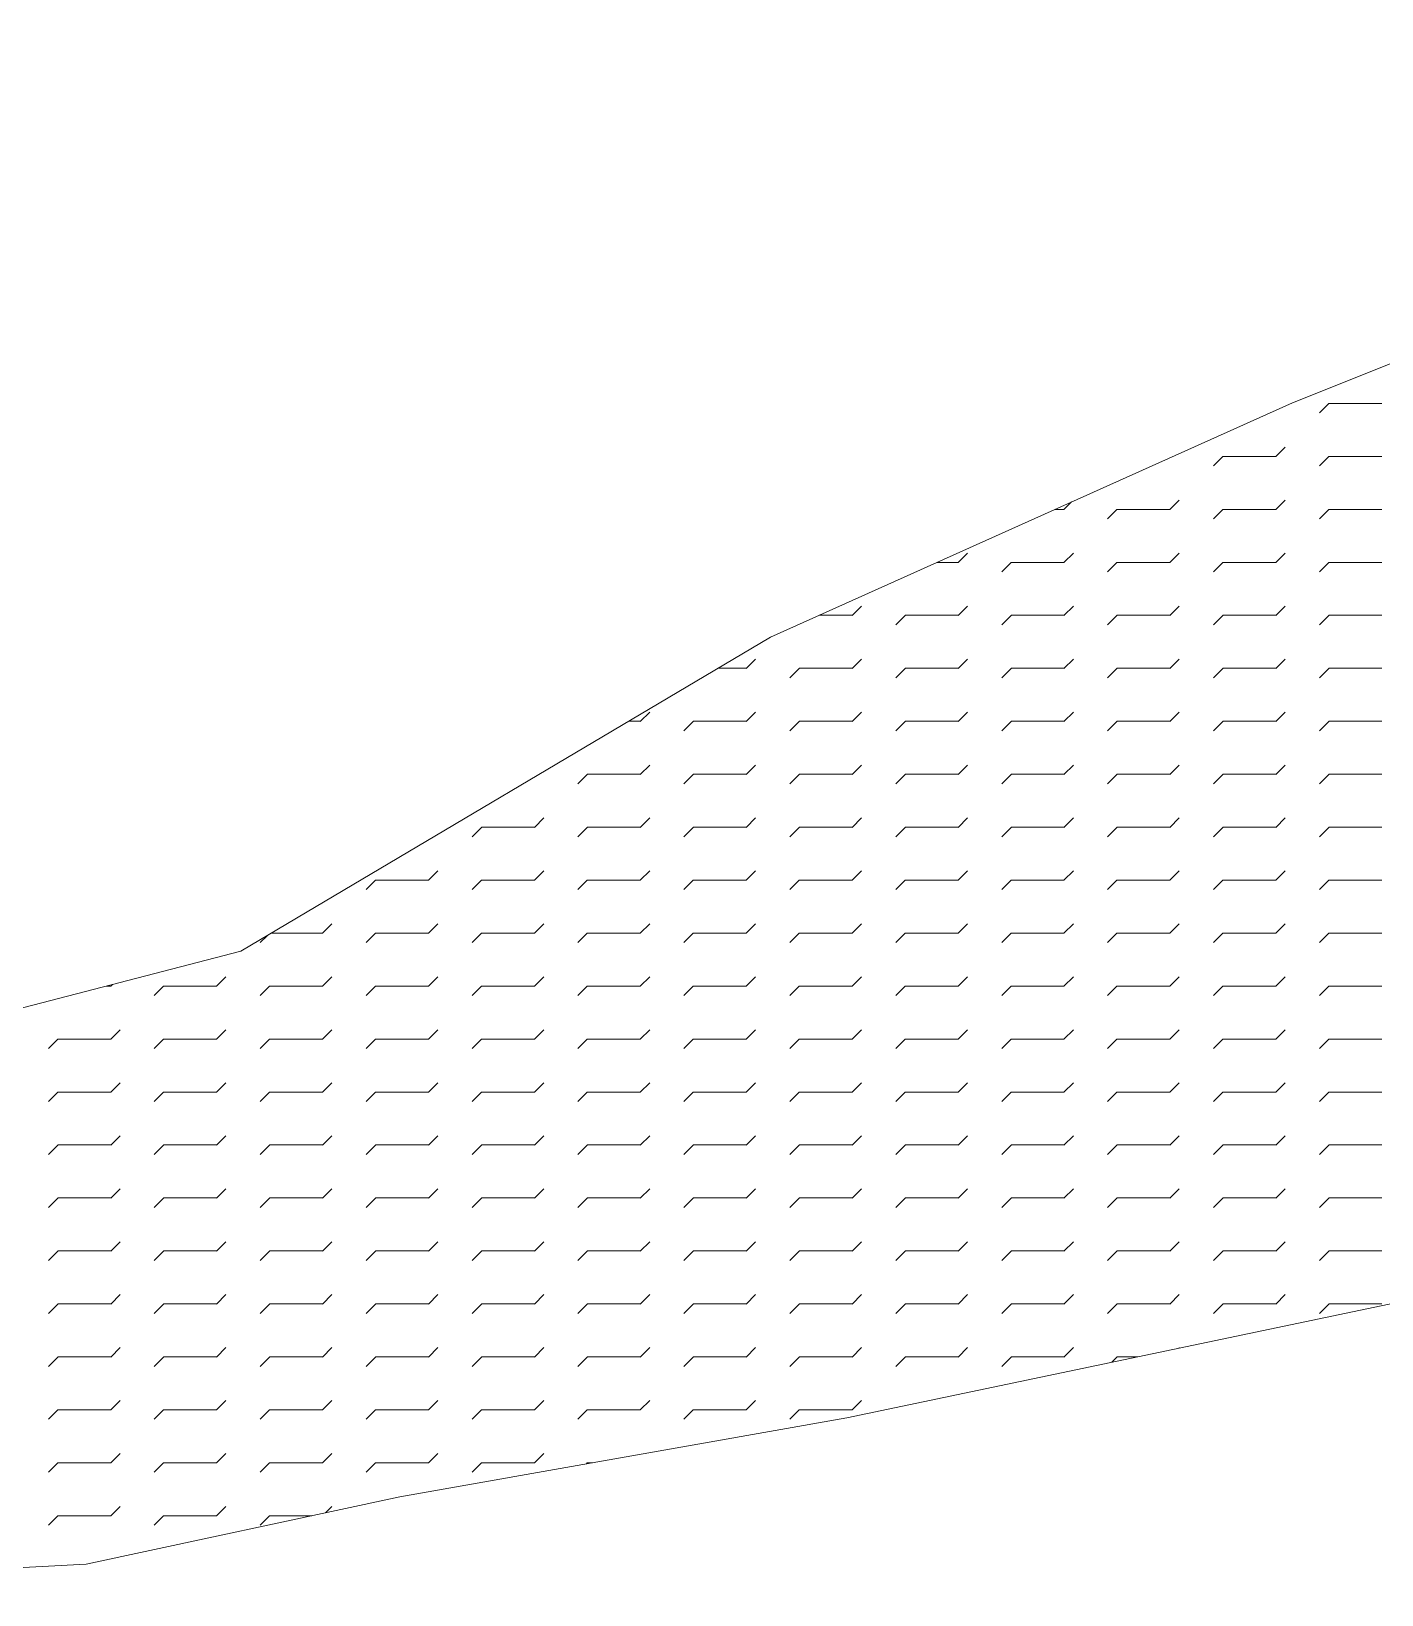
# Model space of a CAD drawing. Header units: millimetres. Extents: x 234136 to 237571, y 2625383 to 2628766.
# Drawn here: x 237235.37 to 237267.75, y 2628539.97 to 2628577.45 of the extents above; entities that cross this region are included whole.
import ezdxf

# ---------------------------------------------------------------- set-up
doc = ezdxf.new("R2010")
doc.units = ezdxf.units.MM
doc.layers.add('Pond', color=140, linetype='Continuous', lineweight=13)

msp = doc.modelspace()

# ---------------------------------------------------------------- linework, layer by layer
at = {"layer": 'Pond'}
for p, q in [((237265.612, 2628568.548), (237287.854, 2628577.455)), ((237253.093, 2628562.925), (237265.612, 2628568.548)), ((237266.256, 2628568.302), (237266.48, 2628568.526)), ((237266.48, 2628568.53), (237267.75, 2628568.53)), ((237265.21, 2628567.256), (237265.435, 2628567.481)), ((237263.716, 2628567.032), (237263.94, 2628567.256)), ((237263.94, 2628567.26), (237265.21, 2628567.26)), ((237266.256, 2628567.032), (237266.48, 2628567.256)), ((237266.48, 2628567.26), (237267.75, 2628567.26)), ((237259.916, 2628565.99), (237260.13, 2628565.99)), ((237260.13, 2628565.986), (237260.312, 2628566.168)), ((237261.176, 2628565.762), (237261.4, 2628565.986)), ((237261.4, 2628565.99), (237262.67, 2628565.99)), ((237262.67, 2628565.986), (237262.895, 2628566.211)), ((237263.716, 2628565.762), (237263.94, 2628565.986)), ((237263.94, 2628565.99), (237265.21, 2628565.99)), ((237265.21, 2628565.986), (237265.435, 2628566.211)), ((237266.256, 2628565.762), (237266.48, 2628565.986)), ((237266.48, 2628565.99), (237267.75, 2628565.99)), ((237257.59, 2628564.716), (237257.815, 2628564.941)), ((237260.13, 2628564.716), (237260.355, 2628564.941)), ((237262.67, 2628564.716), (237262.895, 2628564.941)), ((237265.21, 2628564.716), (237265.435, 2628564.941)), ((237257.088, 2628564.72), (237257.59, 2628564.72)), ((237258.636, 2628564.492), (237258.86, 2628564.716)), ((237258.86, 2628564.72), (237260.13, 2628564.72)), ((237261.176, 2628564.492), (237261.4, 2628564.716)), ((237261.4, 2628564.72), (237262.67, 2628564.72)), ((237263.716, 2628564.492), (237263.94, 2628564.716)), ((237263.94, 2628564.72), (237265.21, 2628564.72)), ((237266.256, 2628564.492), (237266.48, 2628564.716)), ((237266.48, 2628564.72), (237267.75, 2628564.72)), ((237255.05, 2628563.446), (237255.275, 2628563.671)), ((237257.59, 2628563.446), (237257.815, 2628563.671)), ((237260.13, 2628563.446), (237260.355, 2628563.671)), ((237262.67, 2628563.446), (237262.895, 2628563.671)), ((237265.21, 2628563.446), (237265.435, 2628563.671)), ((237254.261, 2628563.45), (237255.05, 2628563.45)), ((237256.096, 2628563.222), (237256.32, 2628563.446)), ((237256.32, 2628563.45), (237257.59, 2628563.45)), ((237258.636, 2628563.222), (237258.86, 2628563.446)), ((237258.86, 2628563.45), (237260.13, 2628563.45)), ((237261.176, 2628563.222), (237261.4, 2628563.446)), ((237261.4, 2628563.45), (237262.67, 2628563.45)), ((237263.716, 2628563.222), (237263.94, 2628563.446)), ((237263.94, 2628563.45), (237265.21, 2628563.45)), ((237266.256, 2628563.222), (237266.48, 2628563.446)), ((237266.48, 2628563.45), (237267.75, 2628563.45)), ((237240.392, 2628555.398), (237253.093, 2628562.925)), ((237251.835, 2628562.18), (237252.51, 2628562.18)), ((237252.51, 2628562.176), (237252.735, 2628562.401)), ((237253.556, 2628561.952), (237253.78, 2628562.176)), ((237253.78, 2628562.18), (237255.05, 2628562.18)), ((237255.05, 2628562.176), (237255.275, 2628562.401)), ((237256.096, 2628561.952), (237256.32, 2628562.176)), ((237256.32, 2628562.18), (237257.59, 2628562.18)), ((237257.59, 2628562.176), (237257.815, 2628562.401)), ((237258.636, 2628561.952), (237258.86, 2628562.176)), ((237258.86, 2628562.18), (237260.13, 2628562.18)), ((237260.13, 2628562.176), (237260.355, 2628562.401)), ((237261.176, 2628561.952), (237261.4, 2628562.176)), ((237261.4, 2628562.18), (237262.67, 2628562.18)), ((237262.67, 2628562.176), (237262.895, 2628562.401)), ((237263.716, 2628561.952), (237263.94, 2628562.176)), ((237263.94, 2628562.18), (237265.21, 2628562.18)), ((237265.21, 2628562.176), (237265.435, 2628562.401)), ((237266.256, 2628561.952), (237266.48, 2628562.176)), ((237266.48, 2628562.18), (237267.75, 2628562.18)), ((237249.97, 2628560.906), (237250.195, 2628561.131)), ((237252.51, 2628560.906), (237252.735, 2628561.131)), ((237255.05, 2628560.906), (237255.275, 2628561.131)), ((237257.59, 2628560.906), (237257.815, 2628561.131)), ((237260.13, 2628560.906), (237260.355, 2628561.131)), ((237262.67, 2628560.906), (237262.895, 2628561.131)), ((237265.21, 2628560.906), (237265.435, 2628561.131)), ((237249.692, 2628560.91), (237249.97, 2628560.91)), ((237251.016, 2628560.682), (237251.24, 2628560.906)), ((237251.24, 2628560.91), (237252.51, 2628560.91)), ((237253.556, 2628560.682), (237253.78, 2628560.906)), ((237253.78, 2628560.91), (237255.05, 2628560.91)), ((237256.096, 2628560.682), (237256.32, 2628560.906)), ((237256.32, 2628560.91), (237257.59, 2628560.91)), ((237258.636, 2628560.682), (237258.86, 2628560.906)), ((237258.86, 2628560.91), (237260.13, 2628560.91)), ((237261.176, 2628560.682), (237261.4, 2628560.906)), ((237261.4, 2628560.91), (237262.67, 2628560.91)), ((237263.716, 2628560.682), (237263.94, 2628560.906)), ((237263.94, 2628560.91), (237265.21, 2628560.91)), ((237266.256, 2628560.682), (237266.48, 2628560.906)), ((237266.48, 2628560.91), (237267.75, 2628560.91)), ((237249.97, 2628559.636), (237250.195, 2628559.861)), ((237252.51, 2628559.636), (237252.735, 2628559.861)), ((237255.05, 2628559.636), (237255.275, 2628559.861)), ((237257.59, 2628559.636), (237257.815, 2628559.861)), ((237260.13, 2628559.636), (237260.355, 2628559.861)), ((237262.67, 2628559.636), (237262.895, 2628559.861)), ((237265.21, 2628559.636), (237265.435, 2628559.861)), ((237248.476, 2628559.412), (237248.7, 2628559.636)), ((237248.7, 2628559.64), (237249.97, 2628559.64)), ((237251.016, 2628559.412), (237251.24, 2628559.636)), ((237251.24, 2628559.64), (237252.51, 2628559.64)), ((237253.556, 2628559.412), (237253.78, 2628559.636)), ((237253.78, 2628559.64), (237255.05, 2628559.64)), ((237256.096, 2628559.412), (237256.32, 2628559.636)), ((237256.32, 2628559.64), (237257.59, 2628559.64)), ((237258.636, 2628559.412), (237258.86, 2628559.636)), ((237258.86, 2628559.64), (237260.13, 2628559.64)), ((237261.176, 2628559.412), (237261.4, 2628559.636)), ((237261.4, 2628559.64), (237262.67, 2628559.64)), ((237263.716, 2628559.412), (237263.94, 2628559.636)), ((237263.94, 2628559.64), (237265.21, 2628559.64)), ((237266.256, 2628559.412), (237266.48, 2628559.636)), ((237266.48, 2628559.64), (237267.75, 2628559.64)), ((237245.936, 2628558.142), (237246.16, 2628558.366)), ((237246.16, 2628558.37), (237247.43, 2628558.37)), ((237247.43, 2628558.366), (237247.655, 2628558.591)), ((237248.476, 2628558.142), (237248.7, 2628558.366)), ((237248.7, 2628558.37), (237249.97, 2628558.37)), ((237249.97, 2628558.366), (237250.195, 2628558.591)), ((237251.016, 2628558.142), (237251.24, 2628558.366)), ((237251.24, 2628558.37), (237252.51, 2628558.37)), ((237252.51, 2628558.366), (237252.735, 2628558.591)), ((237253.556, 2628558.142), (237253.78, 2628558.366)), ((237253.78, 2628558.37), (237255.05, 2628558.37)), ((237255.05, 2628558.366), (237255.275, 2628558.591)), ((237256.096, 2628558.142), (237256.32, 2628558.366)), ((237256.32, 2628558.37), (237257.59, 2628558.37)), ((237257.59, 2628558.366), (237257.815, 2628558.591)), ((237258.636, 2628558.142), (237258.86, 2628558.366)), ((237258.86, 2628558.37), (237260.13, 2628558.37)), ((237260.13, 2628558.366), (237260.355, 2628558.591)), ((237261.176, 2628558.142), (237261.4, 2628558.366)), ((237261.4, 2628558.37), (237262.67, 2628558.37)), ((237262.67, 2628558.366), (237262.895, 2628558.591)), ((237263.716, 2628558.142), (237263.94, 2628558.366)), ((237263.94, 2628558.37), (237265.21, 2628558.37)), ((237265.21, 2628558.366), (237265.435, 2628558.591)), ((237266.256, 2628558.142), (237266.48, 2628558.366)), ((237266.48, 2628558.37), (237267.75, 2628558.37)), ((237244.89, 2628557.096), (237245.115, 2628557.321)), ((237247.43, 2628557.096), (237247.655, 2628557.321)), ((237249.97, 2628557.096), (237250.195, 2628557.321)), ((237252.51, 2628557.096), (237252.735, 2628557.321)), ((237255.05, 2628557.096), (237255.275, 2628557.321)), ((237257.59, 2628557.096), (237257.815, 2628557.321)), ((237260.13, 2628557.096), (237260.355, 2628557.321)), ((237262.67, 2628557.096), (237262.895, 2628557.321)), ((237265.21, 2628557.096), (237265.435, 2628557.321)), ((237243.396, 2628556.872), (237243.62, 2628557.096)), ((237243.62, 2628557.1), (237244.89, 2628557.1)), ((237245.936, 2628556.872), (237246.16, 2628557.096)), ((237246.16, 2628557.1), (237247.43, 2628557.1)), ((237248.476, 2628556.872), (237248.7, 2628557.096)), ((237248.7, 2628557.1), (237249.97, 2628557.1)), ((237251.016, 2628556.872), (237251.24, 2628557.096)), ((237251.24, 2628557.1), (237252.51, 2628557.1)), ((237253.556, 2628556.872), (237253.78, 2628557.096)), ((237253.78, 2628557.1), (237255.05, 2628557.1)), ((237256.096, 2628556.872), (237256.32, 2628557.096)), ((237256.32, 2628557.1), (237257.59, 2628557.1)), ((237258.636, 2628556.872), (237258.86, 2628557.096)), ((237258.86, 2628557.1), (237260.13, 2628557.1)), ((237261.176, 2628556.872), (237261.4, 2628557.096)), ((237261.4, 2628557.1), (237262.67, 2628557.1)), ((237263.716, 2628556.872), (237263.94, 2628557.096)), ((237263.94, 2628557.1), (237265.21, 2628557.1)), ((237266.256, 2628556.872), (237266.48, 2628557.096)), ((237266.48, 2628557.1), (237267.75, 2628557.1)), ((237240.856, 2628555.602), (237241.029, 2628555.775)), ((237241.121, 2628555.83), (237242.35, 2628555.83)), ((237242.35, 2628555.826), (237242.575, 2628556.051)), ((237243.396, 2628555.602), (237243.62, 2628555.826)), ((237243.62, 2628555.83), (237244.89, 2628555.83)), ((237244.89, 2628555.826), (237245.115, 2628556.051)), ((237245.936, 2628555.602), (237246.16, 2628555.826)), ((237246.16, 2628555.83), (237247.43, 2628555.83)), ((237247.43, 2628555.826), (237247.655, 2628556.051)), ((237248.476, 2628555.602), (237248.7, 2628555.826)), ((237248.7, 2628555.83), (237249.97, 2628555.83)), ((237249.97, 2628555.826), (237250.195, 2628556.051)), ((237251.016, 2628555.602), (237251.24, 2628555.826)), ((237251.24, 2628555.83), (237252.51, 2628555.83)), ((237252.51, 2628555.826), (237252.735, 2628556.051)), ((237253.556, 2628555.602), (237253.78, 2628555.826)), ((237253.78, 2628555.83), (237255.05, 2628555.83)), ((237255.05, 2628555.826), (237255.275, 2628556.051)), ((237256.096, 2628555.602), (237256.32, 2628555.826)), ((237256.32, 2628555.83), (237257.59, 2628555.83)), ((237257.59, 2628555.826), (237257.815, 2628556.051)), ((237258.636, 2628555.602), (237258.86, 2628555.826)), ((237258.86, 2628555.83), (237260.13, 2628555.83)), ((237260.13, 2628555.826), (237260.355, 2628556.051)), ((237261.176, 2628555.602), (237261.4, 2628555.826)), ((237261.4, 2628555.83), (237262.67, 2628555.83)), ((237262.67, 2628555.826), (237262.895, 2628556.051)), ((237263.716, 2628555.602), (237263.94, 2628555.826)), ((237263.94, 2628555.83), (237265.21, 2628555.83)), ((237265.21, 2628555.826), (237265.435, 2628556.051)), ((237266.256, 2628555.602), (237266.48, 2628555.826)), ((237266.48, 2628555.83), (237267.75, 2628555.83)), ((237221.218, 2628550.414), (237240.392, 2628555.398)), ((237239.81, 2628554.556), (237240.035, 2628554.781)), ((237242.35, 2628554.556), (237242.575, 2628554.781)), ((237244.89, 2628554.556), (237245.115, 2628554.781)), ((237247.43, 2628554.556), (237247.655, 2628554.781)), ((237249.97, 2628554.556), (237250.195, 2628554.781)), ((237252.51, 2628554.556), (237252.735, 2628554.781)), ((237255.05, 2628554.556), (237255.275, 2628554.781)), ((237257.59, 2628554.556), (237257.815, 2628554.781)), ((237260.13, 2628554.556), (237260.355, 2628554.781)), ((237262.67, 2628554.556), (237262.895, 2628554.781)), ((237265.21, 2628554.556), (237265.435, 2628554.781)), ((237237.169, 2628554.56), (237237.27, 2628554.56)), ((237237.27, 2628554.556), (237237.311, 2628554.597)), ((237238.316, 2628554.332), (237238.54, 2628554.556)), ((237238.54, 2628554.56), (237239.81, 2628554.56)), ((237240.856, 2628554.332), (237241.08, 2628554.556)), ((237241.08, 2628554.56), (237242.35, 2628554.56)), ((237243.396, 2628554.332), (237243.62, 2628554.556)), ((237243.62, 2628554.56), (237244.89, 2628554.56)), ((237245.936, 2628554.332), (237246.16, 2628554.556)), ((237246.16, 2628554.56), (237247.43, 2628554.56)), ((237248.476, 2628554.332), (237248.7, 2628554.556)), ((237248.7, 2628554.56), (237249.97, 2628554.56)), ((237251.016, 2628554.332), (237251.24, 2628554.556)), ((237251.24, 2628554.56), (237252.51, 2628554.56)), ((237253.556, 2628554.332), (237253.78, 2628554.556)), ((237253.78, 2628554.56), (237255.05, 2628554.56)), ((237256.096, 2628554.332), (237256.32, 2628554.556)), ((237256.32, 2628554.56), (237257.59, 2628554.56)), ((237258.636, 2628554.332), (237258.86, 2628554.556)), ((237258.86, 2628554.56), (237260.13, 2628554.56)), ((237261.176, 2628554.332), (237261.4, 2628554.556)), ((237261.4, 2628554.56), (237262.67, 2628554.56)), ((237263.716, 2628554.332), (237263.94, 2628554.556)), ((237263.94, 2628554.56), (237265.21, 2628554.56)), ((237266.256, 2628554.332), (237266.48, 2628554.556)), ((237266.48, 2628554.56), (237267.75, 2628554.56)), ((237237.27, 2628553.286), (237237.495, 2628553.511)), ((237239.81, 2628553.286), (237240.035, 2628553.511)), ((237242.35, 2628553.286), (237242.575, 2628553.511)), ((237244.89, 2628553.286), (237245.115, 2628553.511)), ((237247.43, 2628553.286), (237247.655, 2628553.511)), ((237249.97, 2628553.286), (237250.195, 2628553.511)), ((237252.51, 2628553.286), (237252.735, 2628553.511)), ((237255.05, 2628553.286), (237255.275, 2628553.511)), ((237257.59, 2628553.286), (237257.815, 2628553.511)), ((237260.13, 2628553.286), (237260.355, 2628553.511)), ((237262.67, 2628553.286), (237262.895, 2628553.511)), ((237265.21, 2628553.286), (237265.435, 2628553.511)), ((237235.776, 2628553.062), (237236, 2628553.286)), ((237236, 2628553.29), (237237.27, 2628553.29)), ((237238.316, 2628553.062), (237238.54, 2628553.286)), ((237238.54, 2628553.29), (237239.81, 2628553.29)), ((237240.856, 2628553.062), (237241.08, 2628553.286)), ((237241.08, 2628553.29), (237242.35, 2628553.29)), ((237243.396, 2628553.062), (237243.62, 2628553.286)), ((237243.62, 2628553.29), (237244.89, 2628553.29)), ((237245.936, 2628553.062), (237246.16, 2628553.286)), ((237246.16, 2628553.29), (237247.43, 2628553.29)), ((237248.476, 2628553.062), (237248.7, 2628553.286)), ((237248.7, 2628553.29), (237249.97, 2628553.29)), ((237251.016, 2628553.062), (237251.24, 2628553.286)), ((237251.24, 2628553.29), (237252.51, 2628553.29)), ((237253.556, 2628553.062), (237253.78, 2628553.286)), ((237253.78, 2628553.29), (237255.05, 2628553.29)), ((237256.096, 2628553.062), (237256.32, 2628553.286)), ((237256.32, 2628553.29), (237257.59, 2628553.29)), ((237258.636, 2628553.062), (237258.86, 2628553.286)), ((237258.86, 2628553.29), (237260.13, 2628553.29)), ((237261.176, 2628553.062), (237261.4, 2628553.286)), ((237261.4, 2628553.29), (237262.67, 2628553.29)), ((237263.716, 2628553.062), (237263.94, 2628553.286)), ((237263.94, 2628553.29), (237265.21, 2628553.29)), ((237266.256, 2628553.062), (237266.48, 2628553.286)), ((237266.48, 2628553.29), (237267.75, 2628553.29)), ((237235.776, 2628551.792), (237236, 2628552.016)), ((237236, 2628552.02), (237237.27, 2628552.02)), ((237237.27, 2628552.016), (237237.495, 2628552.241)), ((237238.316, 2628551.792), (237238.54, 2628552.016)), ((237238.54, 2628552.02), (237239.81, 2628552.02)), ((237239.81, 2628552.016), (237240.035, 2628552.241)), ((237240.856, 2628551.792), (237241.08, 2628552.016)), ((237241.08, 2628552.02), (237242.35, 2628552.02)), ((237242.35, 2628552.016), (237242.575, 2628552.241)), ((237243.396, 2628551.792), (237243.62, 2628552.016)), ((237243.62, 2628552.02), (237244.89, 2628552.02)), ((237244.89, 2628552.016), (237245.115, 2628552.241)), ((237245.936, 2628551.792), (237246.16, 2628552.016)), ((237246.16, 2628552.02), (237247.43, 2628552.02)), ((237247.43, 2628552.016), (237247.655, 2628552.241)), ((237248.476, 2628551.792), (237248.7, 2628552.016)), ((237248.7, 2628552.02), (237249.97, 2628552.02)), ((237249.97, 2628552.016), (237250.195, 2628552.241)), ((237251.016, 2628551.792), (237251.24, 2628552.016)), ((237251.24, 2628552.02), (237252.51, 2628552.02)), ((237252.51, 2628552.016), (237252.735, 2628552.241)), ((237253.556, 2628551.792), (237253.78, 2628552.016)), ((237253.78, 2628552.02), (237255.05, 2628552.02)), ((237255.05, 2628552.016), (237255.275, 2628552.241)), ((237256.096, 2628551.792), (237256.32, 2628552.016)), ((237256.32, 2628552.02), (237257.59, 2628552.02)), ((237257.59, 2628552.016), (237257.815, 2628552.241)), ((237258.636, 2628551.792), (237258.86, 2628552.016)), ((237258.86, 2628552.02), (237260.13, 2628552.02)), ((237260.13, 2628552.016), (237260.355, 2628552.241)), ((237261.176, 2628551.792), (237261.4, 2628552.016)), ((237261.4, 2628552.02), (237262.67, 2628552.02)), ((237262.67, 2628552.016), (237262.895, 2628552.241)), ((237263.716, 2628551.792), (237263.94, 2628552.016)), ((237263.94, 2628552.02), (237265.21, 2628552.02)), ((237265.21, 2628552.016), (237265.435, 2628552.241)), ((237266.256, 2628551.792), (237266.48, 2628552.016)), ((237266.48, 2628552.02), (237267.75, 2628552.02)), ((237237.27, 2628550.746), (237237.495, 2628550.971)), ((237239.81, 2628550.746), (237240.035, 2628550.971)), ((237242.35, 2628550.746), (237242.575, 2628550.971)), ((237244.89, 2628550.746), (237245.115, 2628550.971)), ((237247.43, 2628550.746), (237247.655, 2628550.971)), ((237249.97, 2628550.746), (237250.195, 2628550.971)), ((237252.51, 2628550.746), (237252.735, 2628550.971)), ((237255.05, 2628550.746), (237255.275, 2628550.971)), ((237257.59, 2628550.746), (237257.815, 2628550.971)), ((237260.13, 2628550.746), (237260.355, 2628550.971)), ((237262.67, 2628550.746), (237262.895, 2628550.971)), ((237265.21, 2628550.746), (237265.435, 2628550.971)), ((237235.776, 2628550.522), (237236, 2628550.746)), ((237236, 2628550.75), (237237.27, 2628550.75)), ((237238.316, 2628550.522), (237238.54, 2628550.746)), ((237238.54, 2628550.75), (237239.81, 2628550.75)), ((237240.856, 2628550.522), (237241.08, 2628550.746)), ((237241.08, 2628550.75), (237242.35, 2628550.75)), ((237243.396, 2628550.522), (237243.62, 2628550.746)), ((237243.62, 2628550.75), (237244.89, 2628550.75)), ((237245.936, 2628550.522), (237246.16, 2628550.746)), ((237246.16, 2628550.75), (237247.43, 2628550.75)), ((237248.476, 2628550.522), (237248.7, 2628550.746)), ((237248.7, 2628550.75), (237249.97, 2628550.75)), ((237251.016, 2628550.522), (237251.24, 2628550.746)), ((237251.24, 2628550.75), (237252.51, 2628550.75)), ((237253.556, 2628550.522), (237253.78, 2628550.746)), ((237253.78, 2628550.75), (237255.05, 2628550.75)), ((237256.096, 2628550.522), (237256.32, 2628550.746)), ((237256.32, 2628550.75), (237257.59, 2628550.75)), ((237258.636, 2628550.522), (237258.86, 2628550.746)), ((237258.86, 2628550.75), (237260.13, 2628550.75)), ((237261.176, 2628550.522), (237261.4, 2628550.746)), ((237261.4, 2628550.75), (237262.67, 2628550.75)), ((237263.716, 2628550.522), (237263.94, 2628550.746)), ((237263.94, 2628550.75), (237265.21, 2628550.75)), ((237266.256, 2628550.522), (237266.48, 2628550.746)), ((237266.48, 2628550.75), (237267.75, 2628550.75)), ((237235.776, 2628549.252), (237236, 2628549.476)), ((237236, 2628549.48), (237237.27, 2628549.48)), ((237237.27, 2628549.476), (237237.495, 2628549.701)), ((237238.316, 2628549.252), (237238.54, 2628549.476)), ((237238.54, 2628549.48), (237239.81, 2628549.48)), ((237239.81, 2628549.476), (237240.035, 2628549.701)), ((237240.856, 2628549.252), (237241.08, 2628549.476)), ((237241.08, 2628549.48), (237242.35, 2628549.48)), ((237242.35, 2628549.476), (237242.575, 2628549.701)), ((237243.396, 2628549.252), (237243.62, 2628549.476)), ((237243.62, 2628549.48), (237244.89, 2628549.48)), ((237244.89, 2628549.476), (237245.115, 2628549.701)), ((237245.936, 2628549.252), (237246.16, 2628549.476)), ((237246.16, 2628549.48), (237247.43, 2628549.48)), ((237247.43, 2628549.476), (237247.655, 2628549.701)), ((237248.476, 2628549.252), (237248.7, 2628549.476)), ((237248.7, 2628549.48), (237249.97, 2628549.48)), ((237249.97, 2628549.476), (237250.195, 2628549.701)), ((237251.016, 2628549.252), (237251.24, 2628549.476)), ((237251.24, 2628549.48), (237252.51, 2628549.48)), ((237252.51, 2628549.476), (237252.735, 2628549.701)), ((237253.556, 2628549.252), (237253.78, 2628549.476)), ((237253.78, 2628549.48), (237255.05, 2628549.48)), ((237255.05, 2628549.476), (237255.275, 2628549.701)), ((237256.096, 2628549.252), (237256.32, 2628549.476)), ((237256.32, 2628549.48), (237257.59, 2628549.48)), ((237257.59, 2628549.476), (237257.815, 2628549.701)), ((237258.636, 2628549.252), (237258.86, 2628549.476)), ((237258.86, 2628549.48), (237260.13, 2628549.48)), ((237260.13, 2628549.476), (237260.355, 2628549.701)), ((237261.176, 2628549.252), (237261.4, 2628549.476)), ((237261.4, 2628549.48), (237262.67, 2628549.48)), ((237262.67, 2628549.476), (237262.895, 2628549.701)), ((237263.716, 2628549.252), (237263.94, 2628549.476)), ((237263.94, 2628549.48), (237265.21, 2628549.48)), ((237265.21, 2628549.476), (237265.435, 2628549.701)), ((237266.256, 2628549.252), (237266.48, 2628549.476)), ((237266.48, 2628549.48), (237267.75, 2628549.48)), ((237237.27, 2628548.206), (237237.495, 2628548.431)), ((237239.81, 2628548.206), (237240.035, 2628548.431)), ((237242.35, 2628548.206), (237242.575, 2628548.431)), ((237244.89, 2628548.206), (237245.115, 2628548.431)), ((237247.43, 2628548.206), (237247.655, 2628548.431)), ((237249.97, 2628548.206), (237250.195, 2628548.431)), ((237252.51, 2628548.206), (237252.735, 2628548.431)), ((237255.05, 2628548.206), (237255.275, 2628548.431)), ((237257.59, 2628548.206), (237257.815, 2628548.431)), ((237260.13, 2628548.206), (237260.355, 2628548.431)), ((237262.67, 2628548.206), (237262.895, 2628548.431)), ((237265.21, 2628548.206), (237265.435, 2628548.431)), ((237235.776, 2628547.982), (237236, 2628548.206)), ((237236, 2628548.21), (237237.27, 2628548.21)), ((237238.316, 2628547.982), (237238.54, 2628548.206)), ((237238.54, 2628548.21), (237239.81, 2628548.21)), ((237240.856, 2628547.982), (237241.08, 2628548.206)), ((237241.08, 2628548.21), (237242.35, 2628548.21)), ((237243.396, 2628547.982), (237243.62, 2628548.206)), ((237243.62, 2628548.21), (237244.89, 2628548.21)), ((237245.936, 2628547.982), (237246.16, 2628548.206)), ((237246.16, 2628548.21), (237247.43, 2628548.21)), ((237248.476, 2628547.982), (237248.7, 2628548.206)), ((237248.7, 2628548.21), (237249.97, 2628548.21)), ((237251.016, 2628547.982), (237251.24, 2628548.206)), ((237251.24, 2628548.21), (237252.51, 2628548.21)), ((237253.556, 2628547.982), (237253.78, 2628548.206)), ((237253.78, 2628548.21), (237255.05, 2628548.21)), ((237256.096, 2628547.982), (237256.32, 2628548.206)), ((237256.32, 2628548.21), (237257.59, 2628548.21)), ((237258.636, 2628547.982), (237258.86, 2628548.206)), ((237258.86, 2628548.21), (237260.13, 2628548.21)), ((237261.176, 2628547.982), (237261.4, 2628548.206)), ((237261.4, 2628548.21), (237262.67, 2628548.21)), ((237263.716, 2628547.982), (237263.94, 2628548.206)), ((237263.94, 2628548.21), (237265.21, 2628548.21)), ((237266.256, 2628547.982), (237266.48, 2628548.206)), ((237266.48, 2628548.21), (237267.75, 2628548.21)), ((237237.27, 2628546.936), (237237.495, 2628547.161)), ((237239.81, 2628546.936), (237240.035, 2628547.161)), ((237242.35, 2628546.936), (237242.575, 2628547.161)), ((237244.89, 2628546.936), (237245.115, 2628547.161)), ((237247.43, 2628546.936), (237247.655, 2628547.161)), ((237249.97, 2628546.936), (237250.195, 2628547.161)), ((237252.51, 2628546.936), (237252.735, 2628547.161)), ((237255.05, 2628546.936), (237255.275, 2628547.161)), ((237257.59, 2628546.936), (237257.815, 2628547.161)), ((237260.13, 2628546.936), (237260.355, 2628547.161)), ((237262.67, 2628546.936), (237262.895, 2628547.161)), ((237265.21, 2628546.936), (237265.435, 2628547.161)), ((237235.776, 2628546.712), (237236, 2628546.936)), ((237236, 2628546.94), (237237.27, 2628546.94)), ((237238.316, 2628546.712), (237238.54, 2628546.936)), ((237238.54, 2628546.94), (237239.81, 2628546.94)), ((237240.856, 2628546.712), (237241.08, 2628546.936)), ((237241.08, 2628546.94), (237242.35, 2628546.94)), ((237243.396, 2628546.712), (237243.62, 2628546.936)), ((237243.62, 2628546.94), (237244.89, 2628546.94)), ((237245.936, 2628546.712), (237246.16, 2628546.936)), ((237246.16, 2628546.94), (237247.43, 2628546.94)), ((237248.476, 2628546.712), (237248.7, 2628546.936)), ((237248.7, 2628546.94), (237249.97, 2628546.94)), ((237251.016, 2628546.712), (237251.24, 2628546.936)), ((237251.24, 2628546.94), (237252.51, 2628546.94)), ((237253.556, 2628546.712), (237253.78, 2628546.936)), ((237253.78, 2628546.94), (237255.05, 2628546.94)), ((237268.236, 2628546.999), (237254.92, 2628544.208)), ((237256.096, 2628546.712), (237256.32, 2628546.936)), ((237256.32, 2628546.94), (237257.59, 2628546.94)), ((237258.636, 2628546.712), (237258.86, 2628546.936)), ((237258.86, 2628546.94), (237260.13, 2628546.94)), ((237261.176, 2628546.712), (237261.4, 2628546.936)), ((237261.4, 2628546.94), (237262.67, 2628546.94)), ((237263.716, 2628546.712), (237263.94, 2628546.936)), ((237263.94, 2628546.94), (237265.21, 2628546.94)), ((237266.256, 2628546.712), (237266.48, 2628546.936)), ((237266.48, 2628546.94), (237267.75, 2628546.94)), ((237235.776, 2628545.442), (237236, 2628545.666)), ((237236, 2628545.67), (237237.27, 2628545.67)), ((237237.27, 2628545.666), (237237.495, 2628545.891)), ((237238.316, 2628545.442), (237238.54, 2628545.666)), ((237238.54, 2628545.67), (237239.81, 2628545.67)), ((237239.81, 2628545.666), (237240.035, 2628545.891)), ((237240.856, 2628545.442), (237241.08, 2628545.666)), ((237241.08, 2628545.67), (237242.35, 2628545.67)), ((237242.35, 2628545.666), (237242.575, 2628545.891)), ((237243.396, 2628545.442), (237243.62, 2628545.666)), ((237243.62, 2628545.67), (237244.89, 2628545.67)), ((237244.89, 2628545.666), (237245.115, 2628545.891)), ((237245.936, 2628545.442), (237246.16, 2628545.666)), ((237246.16, 2628545.67), (237247.43, 2628545.67)), ((237247.43, 2628545.666), (237247.655, 2628545.891)), ((237248.476, 2628545.442), (237248.7, 2628545.666)), ((237248.7, 2628545.67), (237249.97, 2628545.67)), ((237249.97, 2628545.666), (237250.195, 2628545.891)), ((237251.016, 2628545.442), (237251.24, 2628545.666)), ((237251.24, 2628545.67), (237252.51, 2628545.67)), ((237252.51, 2628545.666), (237252.735, 2628545.891)), ((237253.556, 2628545.442), (237253.78, 2628545.666)), ((237253.78, 2628545.67), (237255.05, 2628545.67)), ((237255.05, 2628545.666), (237255.275, 2628545.891)), ((237256.096, 2628545.442), (237256.32, 2628545.666)), ((237256.32, 2628545.67), (237257.59, 2628545.67)), ((237257.59, 2628545.666), (237257.815, 2628545.891)), ((237258.636, 2628545.442), (237258.86, 2628545.666)), ((237258.86, 2628545.67), (237260.13, 2628545.67)), ((237260.13, 2628545.666), (237260.355, 2628545.891)), ((237261.274, 2628545.54), (237261.4, 2628545.666)), ((237261.4, 2628545.67), (237261.895, 2628545.67)), ((237262.881, 2628545.877), (237262.895, 2628545.891)), ((237237.27, 2628544.396), (237237.495, 2628544.621)), ((237239.81, 2628544.396), (237240.035, 2628544.621)), ((237242.35, 2628544.396), (237242.575, 2628544.621)), ((237244.89, 2628544.396), (237245.115, 2628544.621)), ((237247.43, 2628544.396), (237247.655, 2628544.621)), ((237249.97, 2628544.396), (237250.195, 2628544.621)), ((237252.51, 2628544.396), (237252.735, 2628544.621)), ((237255.05, 2628544.396), (237255.275, 2628544.621)), ((237235.776, 2628544.172), (237236, 2628544.396)), ((237236, 2628544.4), (237237.27, 2628544.4)), ((237238.316, 2628544.172), (237238.54, 2628544.396)), ((237238.54, 2628544.4), (237239.81, 2628544.4)), ((237240.856, 2628544.172), (237241.08, 2628544.396)), ((237241.08, 2628544.4), (237242.35, 2628544.4)), ((237243.396, 2628544.172), (237243.62, 2628544.396)), ((237243.62, 2628544.4), (237244.89, 2628544.4)), ((237254.92, 2628544.208), (237244.201, 2628542.311)), ((237245.936, 2628544.172), (237246.16, 2628544.396)), ((237246.16, 2628544.4), (237247.43, 2628544.4)), ((237248.476, 2628544.172), (237248.7, 2628544.396)), ((237248.7, 2628544.4), (237249.97, 2628544.4)), ((237251.016, 2628544.172), (237251.24, 2628544.396)), ((237251.24, 2628544.4), (237252.51, 2628544.4)), ((237253.556, 2628544.172), (237253.78, 2628544.396)), ((237253.78, 2628544.4), (237255.05, 2628544.4)), ((237235.776, 2628542.902), (237236, 2628543.126)), ((237236, 2628543.13), (237237.27, 2628543.13)), ((237237.27, 2628543.126), (237237.495, 2628543.351)), ((237238.316, 2628542.902), (237238.54, 2628543.126)), ((237238.54, 2628543.13), (237239.81, 2628543.13)), ((237239.81, 2628543.126), (237240.035, 2628543.351)), ((237240.856, 2628542.902), (237241.08, 2628543.126)), ((237241.08, 2628543.13), (237242.35, 2628543.13)), ((237242.35, 2628543.126), (237242.575, 2628543.351)), ((237243.396, 2628542.902), (237243.62, 2628543.126)), ((237243.62, 2628543.13), (237244.89, 2628543.13)), ((237244.89, 2628543.126), (237245.115, 2628543.351)), ((237245.936, 2628542.902), (237246.16, 2628543.126)), ((237246.16, 2628543.13), (237247.43, 2628543.13)), ((237247.43, 2628543.126), (237247.655, 2628543.351)), ((237248.678, 2628543.104), (237248.7, 2628543.126)), ((237248.7, 2628543.13), (237248.826, 2628543.13)), ((237244.201, 2628542.311), (237236.682, 2628540.701)), ((237235.776, 2628541.632), (237236, 2628541.856)), ((237236, 2628541.86), (237237.27, 2628541.86)), ((237237.27, 2628541.856), (237237.495, 2628542.081)), ((237238.316, 2628541.632), (237238.54, 2628541.856)), ((237238.54, 2628541.86), (237239.81, 2628541.86)), ((237239.81, 2628541.856), (237240.035, 2628542.081)), ((237240.856, 2628541.632), (237241.08, 2628541.856)), ((237241.08, 2628541.86), (237242.093, 2628541.86)), ((237242.425, 2628541.931), (237242.575, 2628542.081)), ((237236.682, 2628540.701), (237223.268, 2628539.966))]:
    msp.add_line(p, q, dxfattribs=at)

doc.saveas('drawing.dxf')
